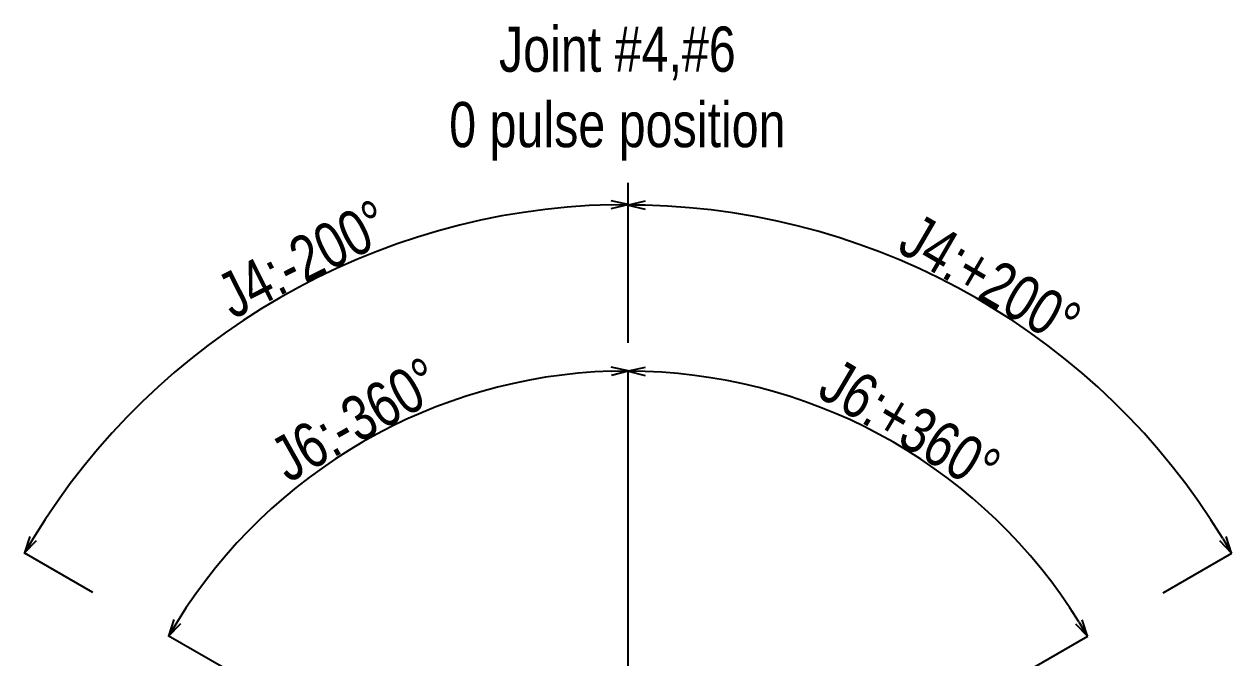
# Model space of a CAD drawing. Extents: x 0 to 4205, y 0 to 2970.
# Drawn here: x 806 to 1339, y 1054 to 1334 of the extents above; entities that cross this region are included whole.
import ezdxf

# ---------------------------------------------------------------- set-up
doc = ezdxf.new("R2010")
doc.units = 0
doc.header["$LTSCALE"] = 231.275
doc.header["$PDMODE"] = 3
doc.header["$PDSIZE"] = 0.3125
doc.linetypes.add('CENTER', pattern=[0.6, 0.375, -0.075, 0.075, -0.075])
doc.layers.get('0').update_dxf_attribs({"linetype": 'CONTINUOUS'})
doc.layers.get('Defpoints').update_dxf_attribs({"linetype": 'CONTINUOUS'})
for name, color, linetype in [('5_ALL_CURVE', 7, 'CONTINUOUS'), ('91_NOTE', 7, 'CONTINUOUS'), ('95_ALL_DIM', 7, 'CONTINUOUS'), ('DEFAULT_1', 7, 'CENTER')]:
    doc.layers.add(name, color=color, linetype=linetype)
doc.styles.get("Standard").update_dxf_attribs({"font": 'txt', "width": 0.8})
doc.dimstyles.new('DIMSTYLE_2', dxfattribs={"dimtxt": 20, "dimasz": 7.5, "dimexe": 0.18, "dimexo": 0.0625, "dimgap": 0.09, "dimtad": 1, "dimdec": 3, "dimdsep": 46, "dimtxsty": 'Standard', "dimblk": 'OPEN', "dimblk1": 'OPEN', "dimblk2": 'OPEN', "dimcen": 0.09, "dimadec": 0, "dimazin": 0, "dimtp": 0.5, "dimtm": 0.5, "dimtfac": 1, "dimtdec": 3, "dimtofl": 0, "dimtmove": 0, "dimatfit": 3, "dimldrblk": 'OPEN', "dimfxl": 1, "dimtolj": 1, "dimarcsym": 0})

# ---------------------------------------------------------------- blocks, each defined once
blk = doc.blocks.new('_OPEN')
at = {"color": 0, "linetype": 'ByBlock'}
for p, q in [((0, 0), (-1, 0.233)), ((-1, -0.233), (0, 0)), ((-1, 0), (0, 0))]:
    blk.add_line(p, q, dxfattribs=at)
blk = doc.blocks.new('*D29')
at = {"layer": '95_ALL_DIM', "color": 0, "lineweight": -2, "transparency": 16777216}
for p, q in [((1072.6, 1145.68), (1072.6, 1180.8)), ((1245.38, 1045.92), (1275.79, 1063.48))]:
    blk.add_line(p, q, dxfattribs=at)
blk.add_arc((1072.6, 946.17), 234.45, 31.833, 88.167, dxfattribs=at)
at = {"layer": 'Defpoints', "color": 0, "transparency": 16777216}
for p in [(1152.79, 1166.48), (1072.6, 1145.62), (1072.6, 1108.53), (1245.33, 1045.89), (1074.18, 947.08)]:
    blk.add_point(p, dxfattribs=at)
at = {"layer": '95_ALL_DIM', "color": 0, "lineweight": -2, "transparency": 16777216, "xscale": 7.5, "yscale": 7.5, "zscale": 7.5}
for p, rotation in [((1072.6, 1180.62), 179.0835155043342), ((1275.64, 1063.39), 300.9164844956437)]:
    blk.add_blockref('_OPEN', p, dxfattribs=dict(at, rotation=rotation))
at = {"layer": '95_ALL_DIM', "color": 0, "transparency": 16777216, "insert": (1197.14, 1156.62), "char_height": 20, "attachment_point": 5, "rotation": 329.3845}
blk.add_mtext('\\A1;J6:+360%%d', dxfattribs=at)
blk = doc.blocks.new('*D30')
at = {"layer": '95_ALL_DIM', "color": 0, "lineweight": -2, "transparency": 16777216}
for p, q in [((1072.6, 1145.85), (1072.6, 1180.97)), ((899.67, 1046.01), (869.26, 1063.57))]:
    blk.add_line(p, q, dxfattribs=at)
blk.add_arc((1072.6, 946.17), 234.62, 91.8316, 148.1684, dxfattribs=at)
at = {"layer": 'Defpoints', "color": 0, "transparency": 16777216}
for p in [(1072.6, 1145.79), (921.79, 1125.9), (1072.6, 1105.41), (899.72, 1045.98), (1066.79, 949.52)]:
    blk.add_point(p, dxfattribs=at)
at = {"layer": '95_ALL_DIM', "color": 0, "lineweight": -2, "transparency": 16777216, "xscale": 7.5, "yscale": 7.5, "zscale": 7.5}
for p, rotation in [((1072.6, 1180.79), 0.9158138546180988), ((869.41, 1063.48), 239.0841861453782)]:
    blk.add_blockref('_OPEN', p, dxfattribs=dict(at, rotation=rotation))
at = {"layer": '95_ALL_DIM', "color": 0, "transparency": 16777216, "insert": (952.29, 1159.26), "char_height": 20, "attachment_point": 5, "rotation": 29.4474}
blk.add_mtext('\\A1;J6:-360%%d', dxfattribs=at)
blk = doc.blocks.new('*D31')
at = {"layer": '95_ALL_DIM', "color": 0, "lineweight": -2, "transparency": 16777216}
for p, q in [((1072.6, 1219.18), (1072.6, 1254.3)), ((1309.04, 1082.67), (1339.45, 1100.23))]:
    blk.add_line(p, q, dxfattribs=at)
blk.add_arc((1072.6, 946.17), 307.95, 31.3954, 88.6046, dxfattribs=at)
at = {"layer": 'Defpoints', "color": 0, "transparency": 16777216}
for p in [(1177.93, 1235.55), (1072.6, 1219.12), (1072.6, 1189.5), (1308.98, 1082.64), (1280.54, 1066.22)]:
    blk.add_point(p, dxfattribs=at)
at = {"layer": '95_ALL_DIM', "color": 0, "lineweight": -2, "transparency": 16777216, "xscale": 7.5, "yscale": 7.5, "zscale": 7.5}
for p, rotation in [((1072.6, 1254.12), 179.3022784051426), ((1339.29, 1100.14), 300.6977215947513)]:
    blk.add_blockref('_OPEN', p, dxfattribs=dict(at, rotation=rotation))
at = {"layer": '95_ALL_DIM', "color": 0, "transparency": 16777216, "insert": (1232.59, 1221.04), "char_height": 20, "attachment_point": 5, "rotation": 329.7985}
blk.add_mtext('\\A1;J4:+200%%d', dxfattribs=at)
blk = doc.blocks.new('*D32')
at = {"layer": '95_ALL_DIM', "color": 0, "lineweight": -2, "transparency": 16777216}
for p, q in [((1072.6, 1219.42), (1072.6, 1254.54)), ((835.95, 1082.79), (805.54, 1100.35))]:
    blk.add_line(p, q, dxfattribs=at)
blk.add_arc((1072.6, 946.17), 308.19, 91.3944, 148.6056, dxfattribs=at)
at = {"layer": 'Defpoints', "color": 0, "transparency": 16777216}
for p in [(1072.6, 1219.36), (1072.6, 1195.77), (874.5, 1182.26), (836.01, 1082.76), (858.8, 1069.6)]:
    blk.add_point(p, dxfattribs=at)
at = {"layer": '95_ALL_DIM', "color": 0, "lineweight": -2, "transparency": 16777216, "xscale": 7.5, "yscale": 7.5, "zscale": 7.5}
for p, rotation in [((1072.6, 1254.36), 0.6971761802142217), ((805.7, 1100.26), 239.3028238198485)]:
    blk.add_blockref('_OPEN', p, dxfattribs=dict(at, rotation=rotation))
at = {"layer": '95_ALL_DIM', "color": 0, "transparency": 16777216, "insert": (929.08, 1230.25), "char_height": 20, "attachment_point": 5, "rotation": 26.8034}
blk.add_mtext('\\A1;J4:-200%%d', dxfattribs=at)

msp = doc.modelspace()

# ---------------------------------------------------------------- linework, layer by layer
at = {"layer": '5_ALL_CURVE'}
msp.add_line((1072.5995, 1007.1674), (1072.5995, 1146.1674), dxfattribs=at)
at = {"layer": 'DEFAULT_1'}
msp.add_line((1072.5995, 360.611), (1072.5995, 1263.9104), dxfattribs=at)

# ---------------------------------------------------------------- texts
at = {"layer": '91_NOTE', "insert": (1067.7909, 1333.0327), "char_height": 20, "width": 256, "attachment_point": 2}
msp.add_mtext('Joint #4,#6\\P0 pulse position', dxfattribs=at)

# ---------------------------------------------------------------- dimensions: what is measured, and where the dimension line sits
at = {"layer": '95_ALL_DIM'}
for base, line1, line2, text, picture, middle in [((874.4971, 1182.2566), ((1072.5995, 1195.7738), (1072.5995, 1219.3599)), ((836.0078, 1082.7637), (858.8043, 1069.6021)), 'J4:-200%%d', '*D32', (933.6261, 1221.2475)), ((1177.9251, 1235.5473), ((1280.5362, 1066.2198), (1308.9825, 1082.6432)), ((1072.5995, 1219.119), (1072.5995, 1189.5009)), 'J4:+200%%d', '*D31', (1227.5123, 1212.3181)), ((921.7886, 1125.8968), ((1072.5995, 1105.4118), (1072.5995, 1145.7875)), ((899.7234, 1045.9775), (1066.79, 949.5215)), 'J6:-360%%d', '*D30', (957.2544, 1150.4763)), ((1152.7855, 1166.4769), ((1074.1802, 947.0801), (1245.3268, 1045.8916)), ((1072.5995, 1145.6158), (1072.5995, 1108.5278)), 'J6:+360%%d', '*D29', (1191.9981, 1147.9346))]:
    dim = msp.add_angular_dim_2l(base=base, line1=line1, line2=line2, text=text, dimstyle='DIMSTYLE_2', dxfattribs=at)
    dim.commit()
    dim.dimension.update_dxf_attribs({"geometry": picture, "text_midpoint": middle, "dimtype": 162})

doc.saveas('drawing.dxf')
